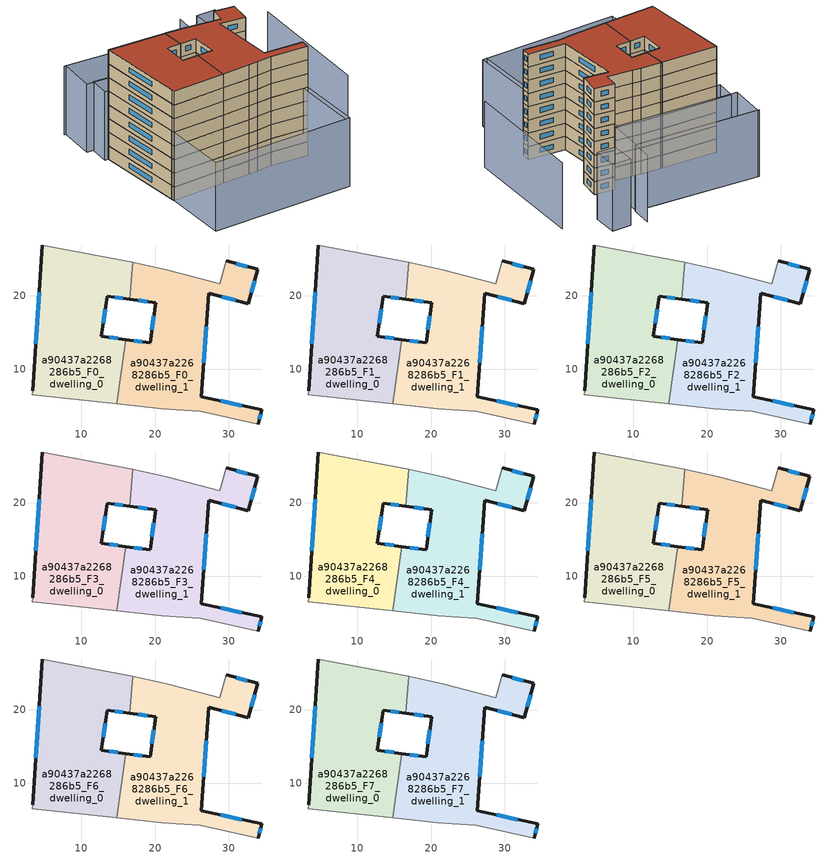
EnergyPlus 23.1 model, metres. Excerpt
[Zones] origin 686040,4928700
a90437a2268286b5_F0_dwelling_0
 floor ground (EU_floor_Construction): 14.83,5.33 16.03,14.05 12.7,14.5 13.49,19.96 16.6,19.53 16.96,24.54 4.68,26.88 3.4,7.08 3.37,6.57 z0
 wall outside (EU_wall_Construction): 3.4,7.08 4.68,26.88 / 16.6,19.53 13.49,19.96 12.7,14.5 16.03,14.05 z0:3
 wall adiabatic (EU_wall_Construction): 4.68,26.88 16.96,24.54 / 14.83,5.33 3.37,6.57 3.4,7.08 z0:3
 wall to a90437a2268286b5_F0_dwelling_1 (EU_wall_Construction): 16.96,24.54 16.6,19.53 / 16.03,14.05 14.83,5.33 z0:3
 window (EU_Window_Construction): 3.82,13.52 4.27,20.44 / 15.59,19.67 14.5,19.82 / 13.23,18.18 12.96,16.28 / 13.78,14.36 14.95,14.2 z0.98:2.02
a90437a2268286b5_F0_dwelling_1
 floor ground (EU_floor_Construction): 34.03,2.59 34.45,4.51 26.24,6.3 27.31,20.36 32.66,18.91 33.93,23.57 29.64,24.74 28.8,21.59 23.36,23.04 21.54,23.52 17.24,24.49 16.96,24.54 16.6,19.53 20.08,19.05 19.35,13.61 16.03,14.05 14.83,5.33 20.88,4.67 22.9,4.53 26.11,4.36 z0
 wall outside (EU_wall_Construction): 16.03,14.05 19.35,13.61 20.08,19.05 16.6,19.53 / 29.64,24.74 33.93,23.57 32.66,18.91 27.31,20.36 26.24,6.3 34.45,4.51 34.03,2.59 z0:3
 wall adiabatic (EU_wall_Construction): 34.03,2.59 26.11,4.36 22.9,4.53 20.88,4.67 14.83,5.33 / 16.96,24.54 17.24,24.49 21.54,23.52 23.36,23.04 28.8,21.59 29.64,24.74 z0:3
 window (EU_Window_Construction): 33.52,22.06 33.07,20.43 / 30.92,19.39 29.05,19.89 / 26.96,15.79 26.59,10.88 / 28.91,5.72 31.78,5.1 / 34.31,3.89 34.17,3.22 / 17.11,13.91 18.27,13.75 / 19.59,15.38 19.84,17.28 / 18.95,19.21 17.73,19.38 / 31.04,24.36 32.54,23.95 z0.98:2.02
a90437a2268286b5_F1_dwelling_0
 floor to a90437a2268286b5_F0_dwelling_0 (EU_floor_Construction): 14.83,5.33 16.03,14.05 12.7,14.5 13.49,19.96 16.6,19.53 16.96,24.54 4.68,26.88 3.4,7.08 3.37,6.57 z3
 wall outside (EU_wall_Construction): 3.4,7.08 4.68,26.88 / 16.6,19.53 13.49,19.96 12.7,14.5 16.03,14.05 z3:6
 wall adiabatic (EU_wall_Construction): 4.68,26.88 16.96,24.54 / 14.83,5.33 3.37,6.57 3.4,7.08 z3:6
 wall to a90437a2268286b5_F1_dwelling_1 (EU_wall_Construction): 16.96,24.54 16.6,19.53 / 16.03,14.05 14.83,5.33 z3:6
 window (EU_Window_Construction): 3.82,13.52 4.27,20.44 / 15.59,19.67 14.5,19.82 / 13.23,18.18 12.96,16.28 / 13.78,14.36 14.95,14.2 z3.98:5.02
a90437a2268286b5_F1_dwelling_1
 floor to a90437a2268286b5_F0_dwelling_1 (EU_floor_Construction): 34.03,2.59 34.45,4.51 26.24,6.3 27.31,20.36 32.66,18.91 33.93,23.57 29.64,24.74 28.8,21.59 23.36,23.04 21.54,23.52 17.24,24.49 16.96,24.54 16.6,19.53 20.08,19.05 19.35,13.61 16.03,14.05 14.83,5.33 20.88,4.67 22.9,4.53 26.11,4.36 z3
 wall outside (EU_wall_Construction): 16.03,14.05 19.35,13.61 20.08,19.05 16.6,19.53 / 29.64,24.74 33.93,23.57 32.66,18.91 27.31,20.36 26.24,6.3 34.45,4.51 34.03,2.59 z3:6
 wall adiabatic (EU_wall_Construction): 34.03,2.59 26.11,4.36 22.9,4.53 20.88,4.67 14.83,5.33 / 16.96,24.54 17.24,24.49 21.54,23.52 23.36,23.04 28.8,21.59 29.64,24.74 z3:6
 window (EU_Window_Construction): 33.52,22.06 33.07,20.43 / 30.92,19.39 29.05,19.89 / 26.96,15.79 26.59,10.88 / 28.91,5.72 31.78,5.1 / 34.31,3.89 34.17,3.22 / 17.11,13.91 18.27,13.75 / 19.59,15.38 19.84,17.28 / 18.95,19.21 17.73,19.38 / 31.04,24.36 32.54,23.95 z3.98:5.02
a90437a2268286b5_F2_dwelling_0
 floor to a90437a2268286b5_F1_dwelling_0 (EU_floor_Construction): 14.83,5.33 16.03,14.05 12.7,14.5 13.49,19.96 16.6,19.53 16.96,24.54 4.68,26.88 3.4,7.08 3.37,6.57 z6
 wall outside (EU_wall_Construction): 3.4,7.08 4.68,26.88 / 16.6,19.53 13.49,19.96 12.7,14.5 16.03,14.05 z6:9
 wall adiabatic (EU_wall_Construction): 4.68,26.88 16.96,24.54 / 14.83,5.33 3.37,6.57 3.4,7.08 z6:9
 wall to a90437a2268286b5_F2_dwelling_1 (EU_wall_Construction): 16.96,24.54 16.6,19.53 / 16.03,14.05 14.83,5.33 z6:9
 window (EU_Window_Construction): 3.82,13.52 4.27,20.44 / 15.59,19.67 14.5,19.82 / 13.23,18.18 12.96,16.28 / 13.78,14.36 14.95,14.2 z6.98:8.02
a90437a2268286b5_F2_dwelling_1
 floor to a90437a2268286b5_F1_dwelling_1 (EU_floor_Construction): 34.03,2.59 34.45,4.51 26.24,6.3 27.31,20.36 32.66,18.91 33.93,23.57 29.64,24.74 28.8,21.59 23.36,23.04 21.54,23.52 17.24,24.49 16.96,24.54 16.6,19.53 20.08,19.05 19.35,13.61 16.03,14.05 14.83,5.33 20.88,4.67 22.9,4.53 26.11,4.36 z6
 wall outside (EU_wall_Construction): 16.03,14.05 19.35,13.61 20.08,19.05 16.6,19.53 / 29.64,24.74 33.93,23.57 32.66,18.91 27.31,20.36 26.24,6.3 34.45,4.51 34.03,2.59 z6:9
 wall adiabatic (EU_wall_Construction): 34.03,2.59 26.11,4.36 22.9,4.53 20.88,4.67 14.83,5.33 / 16.96,24.54 17.24,24.49 21.54,23.52 23.36,23.04 28.8,21.59 29.64,24.74 z6:9
 window (EU_Window_Construction): 33.52,22.06 33.07,20.43 / 30.92,19.39 29.05,19.89 / 26.96,15.79 26.59,10.88 / 28.91,5.72 31.78,5.1 / 34.31,3.89 34.17,3.22 / 17.11,13.91 18.27,13.75 / 19.59,15.38 19.84,17.28 / 18.95,19.21 17.73,19.38 / 31.04,24.36 32.54,23.95 z6.98:8.02
a90437a2268286b5_F3_dwelling_0
 floor to a90437a2268286b5_F2_dwelling_0 (EU_floor_Construction): 14.83,5.33 16.03,14.05 12.7,14.5 13.49,19.96 16.6,19.53 16.96,24.54 4.68,26.88 3.4,7.08 3.37,6.57 z9
 wall outside (EU_wall_Construction): 3.4,7.08 4.68,26.88 / 16.6,19.53 13.49,19.96 12.7,14.5 16.03,14.05 z9:12
 wall adiabatic (EU_wall_Construction): 4.68,26.88 16.96,24.54 / 14.83,5.33 3.37,6.57 3.4,7.08 z9:12
 wall to a90437a2268286b5_F3_dwelling_1 (EU_wall_Construction): 16.96,24.54 16.6,19.53 / 16.03,14.05 14.83,5.33 z9:12
 window (EU_Window_Construction): 3.82,13.52 4.27,20.44 / 15.59,19.67 14.5,19.82 / 13.23,18.18 12.96,16.28 / 13.78,14.36 14.95,14.2 z9.98:11.02
a90437a2268286b5_F3_dwelling_1
 floor to a90437a2268286b5_F2_dwelling_1 (EU_floor_Construction): 34.03,2.59 34.45,4.51 26.24,6.3 27.31,20.36 32.66,18.91 33.93,23.57 29.64,24.74 28.8,21.59 23.36,23.04 21.54,23.52 17.24,24.49 16.96,24.54 16.6,19.53 20.08,19.05 19.35,13.61 16.03,14.05 14.83,5.33 20.88,4.67 22.9,4.53 26.11,4.36 z9
 wall outside (EU_wall_Construction): 16.03,14.05 19.35,13.61 20.08,19.05 16.6,19.53 / 29.64,24.74 33.93,23.57 32.66,18.91 27.31,20.36 26.24,6.3 34.45,4.51 34.03,2.59 z9:12
 wall adiabatic (EU_wall_Construction): 34.03,2.59 26.11,4.36 22.9,4.53 20.88,4.67 14.83,5.33 / 16.96,24.54 17.24,24.49 21.54,23.52 23.36,23.04 28.8,21.59 29.64,24.74 z9:12
 window (EU_Window_Construction): 33.52,22.06 33.07,20.43 / 30.92,19.39 29.05,19.89 / 26.96,15.79 26.59,10.88 / 28.91,5.72 31.78,5.1 / 34.31,3.89 34.17,3.22 / 17.11,13.91 18.27,13.75 / 19.59,15.38 19.84,17.28 / 18.95,19.21 17.73,19.38 / 31.04,24.36 32.54,23.95 z9.98:11.02
a90437a2268286b5_F4_dwelling_0
 floor to a90437a2268286b5_F3_dwelling_0 (EU_floor_Construction): 14.83,5.33 16.03,14.05 12.7,14.5 13.49,19.96 16.6,19.53 16.96,24.54 4.68,26.88 3.4,7.08 3.37,6.57 z12
 wall outside (EU_wall_Construction): 3.4,7.08 4.68,26.88 / 16.6,19.53 13.49,19.96 12.7,14.5 16.03,14.05 z12:15
 wall adiabatic (EU_wall_Construction): 4.68,26.88 16.96,24.54 / 14.83,5.33 3.37,6.57 3.4,7.08 z12:15
 wall to a90437a2268286b5_F4_dwelling_1 (EU_wall_Construction): 16.96,24.54 16.6,19.53 / 16.03,14.05 14.83,5.33 z12:15
 window (EU_Window_Construction): 3.82,13.52 4.27,20.44 / 15.59,19.67 14.5,19.82 / 13.23,18.18 12.96,16.28 / 13.78,14.36 14.95,14.2 z12.98:14.02
a90437a2268286b5_F4_dwelling_1
 floor to a90437a2268286b5_F3_dwelling_1 (EU_floor_Construction): 34.03,2.59 34.45,4.51 26.24,6.3 27.31,20.36 32.66,18.91 33.93,23.57 29.64,24.74 28.8,21.59 23.36,23.04 21.54,23.52 17.24,24.49 16.96,24.54 16.6,19.53 20.08,19.05 19.35,13.61 16.03,14.05 14.83,5.33 20.88,4.67 22.9,4.53 26.11,4.36 z12
 wall outside (EU_wall_Construction): 16.03,14.05 19.35,13.61 20.08,19.05 16.6,19.53 / 29.64,24.74 33.93,23.57 32.66,18.91 27.31,20.36 26.24,6.3 34.45,4.51 34.03,2.59 z12:15
 wall adiabatic (EU_wall_Construction): 34.03,2.59 26.11,4.36 22.9,4.53 20.88,4.67 14.83,5.33 / 16.96,24.54 17.24,24.49 21.54,23.52 23.36,23.04 28.8,21.59 29.64,24.74 z12:15
 window (EU_Window_Construction): 33.52,22.06 33.07,20.43 / 30.92,19.39 29.05,19.89 / 26.96,15.79 26.59,10.88 / 28.91,5.72 31.78,5.1 / 34.31,3.89 34.17,3.22 / 17.11,13.91 18.27,13.75 / 19.59,15.38 19.84,17.28 / 18.95,19.21 17.73,19.38 / 31.04,24.36 32.54,23.95 z12.98:14.02
a90437a2268286b5_F5_dwelling_0
 floor to a90437a2268286b5_F4_dwelling_0 (EU_floor_Construction): 14.83,5.33 16.03,14.05 12.7,14.5 13.49,19.96 16.6,19.53 16.96,24.54 4.68,26.88 3.4,7.08 3.37,6.57 z15
 wall outside (EU_wall_Construction): 3.4,7.08 4.68,26.88 / 16.6,19.53 13.49,19.96 12.7,14.5 16.03,14.05 z15:18
 wall adiabatic (EU_wall_Construction): 4.68,26.88 16.96,24.54 / 14.83,5.33 3.37,6.57 3.4,7.08 z15:18
 wall to a90437a2268286b5_F5_dwelling_1 (EU_wall_Construction): 16.96,24.54 16.6,19.53 / 16.03,14.05 14.83,5.33 z15:18
 window (EU_Window_Construction): 3.82,13.52 4.27,20.44 / 15.59,19.67 14.5,19.82 / 13.23,18.18 12.96,16.28 / 13.78,14.36 14.95,14.2 z15.98:17.02
a90437a2268286b5_F5_dwelling_1
 floor to a90437a2268286b5_F4_dwelling_1 (EU_floor_Construction): 34.03,2.59 34.45,4.51 26.24,6.3 27.31,20.36 32.66,18.91 33.93,23.57 29.64,24.74 28.8,21.59 23.36,23.04 21.54,23.52 17.24,24.49 16.96,24.54 16.6,19.53 20.08,19.05 19.35,13.61 16.03,14.05 14.83,5.33 20.88,4.67 22.9,4.53 26.11,4.36 z15
 wall outside (EU_wall_Construction): 16.03,14.05 19.35,13.61 20.08,19.05 16.6,19.53 / 29.64,24.74 33.93,23.57 32.66,18.91 27.31,20.36 26.24,6.3 34.45,4.51 34.03,2.59 z15:18
 wall adiabatic (EU_wall_Construction): 34.03,2.59 26.11,4.36 22.9,4.53 20.88,4.67 14.83,5.33 / 16.96,24.54 17.24,24.49 21.54,23.52 23.36,23.04 28.8,21.59 29.64,24.74 z15:18
 window (EU_Window_Construction): 33.52,22.06 33.07,20.43 / 30.92,19.39 29.05,19.89 / 26.96,15.79 26.59,10.88 / 28.91,5.72 31.78,5.1 / 34.31,3.89 34.17,3.22 / 17.11,13.91 18.27,13.75 / 19.59,15.38 19.84,17.28 / 18.95,19.21 17.73,19.38 / 31.04,24.36 32.54,23.95 z15.98:17.02
a90437a2268286b5_F6_dwelling_0
 floor to a90437a2268286b5_F5_dwelling_0 (EU_floor_Construction): 14.83,5.33 16.03,14.05 12.7,14.5 13.49,19.96 16.6,19.53 16.96,24.54 4.68,26.88 3.4,7.08 3.37,6.57 z18
 wall outside (EU_wall_Construction): 3.4,7.08 4.68,26.88 / 16.6,19.53 13.49,19.96 12.7,14.5 16.03,14.05 z18:21
 wall adiabatic (EU_wall_Construction): 4.68,26.88 16.96,24.54 / 14.83,5.33 3.37,6.57 3.4,7.08 z18:21
 wall to a90437a2268286b5_F6_dwelling_1 (EU_wall_Construction): 16.96,24.54 16.6,19.53 / 16.03,14.05 14.83,5.33 z18:21
 window (EU_Window_Construction): 3.82,13.52 4.27,20.44 / 15.59,19.67 14.5,19.82 / 13.23,18.18 12.96,16.28 / 13.78,14.36 14.95,14.2 z18.98:20.02
a90437a2268286b5_F6_dwelling_1
 floor to a90437a2268286b5_F5_dwelling_1 (EU_floor_Construction): 34.03,2.59 34.45,4.51 26.24,6.3 27.31,20.36 32.66,18.91 33.93,23.57 29.64,24.74 28.8,21.59 23.36,23.04 21.54,23.52 17.24,24.49 16.96,24.54 16.6,19.53 20.08,19.05 19.35,13.61 16.03,14.05 14.83,5.33 20.88,4.67 22.9,4.53 26.11,4.36 z18
 wall outside (EU_wall_Construction): 16.03,14.05 19.35,13.61 20.08,19.05 16.6,19.53 / 29.64,24.74 33.93,23.57 32.66,18.91 27.31,20.36 26.24,6.3 34.45,4.51 34.03,2.59 z18:21
 wall adiabatic (EU_wall_Construction): 34.03,2.59 26.11,4.36 22.9,4.53 20.88,4.67 14.83,5.33 / 16.96,24.54 17.24,24.49 21.54,23.52 23.36,23.04 28.8,21.59 29.64,24.74 z18:21
 window (EU_Window_Construction): 33.52,22.06 33.07,20.43 / 30.92,19.39 29.05,19.89 / 26.96,15.79 26.59,10.88 / 28.91,5.72 31.78,5.1 / 34.31,3.89 34.17,3.22 / 17.11,13.91 18.27,13.75 / 19.59,15.38 19.84,17.28 / 18.95,19.21 17.73,19.38 / 31.04,24.36 32.54,23.95 z18.98:20.02
a90437a2268286b5_F7_dwelling_0
 floor to a90437a2268286b5_F6_dwelling_0 (EU_floor_Construction): 14.83,5.33 16.03,14.05 12.7,14.5 13.49,19.96 16.6,19.53 16.96,24.54 4.68,26.88 3.4,7.08 3.37,6.57 z21
 wall outside (EU_wall_Construction): 3.4,7.08 4.68,26.88 / 16.6,19.53 13.49,19.96 12.7,14.5 16.03,14.05 z21:24
 wall adiabatic (EU_wall_Construction): 4.68,26.88 16.96,24.54 / 14.83,5.33 3.37,6.57 3.4,7.08 z21:24
 wall to a90437a2268286b5_F7_dwelling_1 (EU_wall_Construction): 16.96,24.54 16.6,19.53 / 16.03,14.05 14.83,5.33 z21:24
 window (EU_Window_Construction): 3.82,13.52 4.27,20.44 / 15.59,19.67 14.5,19.82 / 13.23,18.18 12.96,16.28 / 13.78,14.36 14.95,14.2 z21.98:23.02
 roof outside (EU_roof_Construction): 16.96,24.54 16.6,19.53 13.49,19.96 12.7,14.5 16.03,14.05 14.83,5.33 3.37,6.57 3.4,7.08 4.68,26.88 z24
a90437a2268286b5_F7_dwelling_1
 floor to a90437a2268286b5_F6_dwelling_1 (EU_floor_Construction): 34.03,2.59 34.45,4.51 26.24,6.3 27.31,20.36 32.66,18.91 33.93,23.57 29.64,24.74 28.8,21.59 23.36,23.04 21.54,23.52 17.24,24.49 16.96,24.54 16.6,19.53 20.08,19.05 19.35,13.61 16.03,14.05 14.83,5.33 20.88,4.67 22.9,4.53 26.11,4.36 z21
 wall outside (EU_wall_Construction): 16.03,14.05 19.35,13.61 20.08,19.05 16.6,19.53 / 29.64,24.74 33.93,23.57 32.66,18.91 27.31,20.36 26.24,6.3 34.45,4.51 34.03,2.59 z21:24
 wall adiabatic (EU_wall_Construction): 34.03,2.59 26.11,4.36 22.9,4.53 20.88,4.67 14.83,5.33 / 16.96,24.54 17.24,24.49 21.54,23.52 23.36,23.04 28.8,21.59 29.64,24.74 z21:24
 window (EU_Window_Construction): 33.52,22.06 33.07,20.43 / 30.92,19.39 29.05,19.89 / 26.96,15.79 26.59,10.88 / 28.91,5.72 31.78,5.1 / 34.31,3.89 34.17,3.22 / 17.11,13.91 18.27,13.75 / 19.59,15.38 19.84,17.28 / 18.95,19.21 17.73,19.38 / 31.04,24.36 32.54,23.95 z21.98:23.02
 roof outside (EU_roof_Construction): 33.93,23.57 32.66,18.91 27.31,20.36 26.24,6.3 34.45,4.51 34.03,2.59 26.11,4.36 22.9,4.53 20.88,4.67 14.83,5.33 16.03,14.05 19.35,13.61 20.08,19.05 16.6,19.53 16.96,24.54 17.24,24.49 21.54,23.52 23.36,23.04 28.8,21.59 29.64,24.74 z24
shading: 31.16,-11.53 33.19,3.61 / 42.82,1.03 47.7,29.46 / 33.29,38.43 32.28,33.74 / 32.28,33.74 4.72,39.64 / 32.15,-11.56 1.5,-7.48 / 1.5,-7.48 3.48,7.37 / 3.48,7.37 34.12,3.29 / 34.12,3.29 32.15,-11.56 / 4.82,31.39 29.94,25.85 / 29.94,25.85 28.99,21.53 / 28.99,21.53 3.87,27.06 / 3.87,27.06 4.82,31.39 / 5.08,39.58 32.06,33.78 / 32.06,33.78 30.34,25.76 / 30.34,25.76 3.35,31.56 / 3.35,31.56 5.08,39.58 / 40.85,36.76 39.99,31.12 / 39.99,31.12 35.82,31.76 / 35.82,31.76 36.68,37.39 / 36.68,37.39 40.85,36.76 z0:15
[Building]
EU S2 Campaign: North Axis=0; Terrain=City; Solar Distribution=FullExterior
[Site:Location]
Bologna: Latitude=44.5; Longitude=11.25; Time Zone=1; Elevation=37
[SizingPeriod:WeatherFileDays]
AnnualSizingPeriod: Begin Month=1; Begin Day of Month=1; End Month=12; End Day of Month=31; Day of Week for Start Day=Monday; Use Weather File Daylight Saving Period=No; Use Weather File Rain and Snow Indicators=No
[MATERIAL]
EU_InternalMass_Material: Roughness=MediumRough; Thickness=0.1; Conductivity=1; Density=1800; Specific Heat=900; Thermal Absorptance=0.9; Solar Absorptance=0.7; Visible Absorptance=0.7
[MATERIAL:NOMASS] Roughness=MediumRough; Thermal Absorptance=0.9; Solar Absorptance=0.7; Visible Absorptance=0.7
Name | Thermal Resistance
EU_wall_NoMass | 0.905828
EU_roof_NoMass | 0.37593
EU_floor_NoMass | 0.67114
[WINDOWMATERIAL:SIMPLEGLAZINGSYSTEM]
EU_Window_SimpleGlazing: UFactor=4.52486; Solar Heat Gain Coefficient=0.85; Visible Transmittance=0.85
[CONSTRUCTION]
EU_wall_Construction: EU_wall_NoMass
EU_roof_Construction: EU_roof_NoMass
EU_floor_Construction: EU_floor_NoMass
EU_InternalMass_Construction: EU_InternalMass_Material
EU_Window_Construction: EU_Window_SimpleGlazing
[ZONE] Type=1; Multiplier=1; Ceiling Height=autocalculate; Floor Area=autocalculate; Part of Total Floor Area=Yes
Name | Volume
a90437a2268286b5_F0_dwelling_0; a90437a2268286b5_F1_dwelling_0; a90437a2268286b5_F2_dwelling_0; a90437a2268286b5_F3_dwelling_0; a90437a2268286b5_F4_dwelling_0; a90437a2268286b5_F5_dwelling_0; a90437a2268286b5_F6_dwelling_0; a90437a2268286b5_F7_dwelling_0 | 667.519
a90437a2268286b5_F0_dwelling_1 | 667.521
a90437a2268286b5_F1_dwelling_1; a90437a2268286b5_F2_dwelling_1; a90437a2268286b5_F3_dwelling_1; a90437a2268286b5_F4_dwelling_1; a90437a2268286b5_F5_dwelling_1; a90437a2268286b5_F6_dwelling_1; a90437a2268286b5_F7_dwelling_1 | 667.523
[INTERNALMASS] Construction=EU_InternalMass_Construction
Name | Zone or ZoneList | Surface Area
a90437a2268286b5_F0_dwelling_0_EU_InternalMass | a90437a2268286b5_F0_dwelling_0 | 222.506
a90437a2268286b5_F0_dwelling_1_EU_InternalMass | a90437a2268286b5_F0_dwelling_1 | 222.507
a90437a2268286b5_F1_dwelling_0_EU_InternalMass | a90437a2268286b5_F1_dwelling_0 | 222.506
a90437a2268286b5_F1_dwelling_1_EU_InternalMass | a90437a2268286b5_F1_dwelling_1 | 222.507
a90437a2268286b5_F2_dwelling_0_EU_InternalMass | a90437a2268286b5_F2_dwelling_0 | 222.506
a90437a2268286b5_F2_dwelling_1_EU_InternalMass | a90437a2268286b5_F2_dwelling_1 | 222.507
a90437a2268286b5_F3_dwelling_0_EU_InternalMass | a90437a2268286b5_F3_dwelling_0 | 222.506
a90437a2268286b5_F3_dwelling_1_EU_InternalMass | a90437a2268286b5_F3_dwelling_1 | 222.507
a90437a2268286b5_F4_dwelling_0_EU_InternalMass | a90437a2268286b5_F4_dwelling_0 | 222.506
a90437a2268286b5_F4_dwelling_1_EU_InternalMass | a90437a2268286b5_F4_dwelling_1 | 222.507
a90437a2268286b5_F5_dwelling_0_EU_InternalMass | a90437a2268286b5_F5_dwelling_0 | 222.506
a90437a2268286b5_F5_dwelling_1_EU_InternalMass | a90437a2268286b5_F5_dwelling_1 | 222.507
a90437a2268286b5_F6_dwelling_0_EU_InternalMass | a90437a2268286b5_F6_dwelling_0 | 222.506
a90437a2268286b5_F6_dwelling_1_EU_InternalMass | a90437a2268286b5_F6_dwelling_1 | 222.507
a90437a2268286b5_F7_dwelling_0_EU_InternalMass | a90437a2268286b5_F7_dwelling_0 | 222.506
a90437a2268286b5_F7_dwelling_1_EU_InternalMass | a90437a2268286b5_F7_dwelling_1 | 222.507
[OTHEREQUIPMENT] Fuel Type=Electricity; Design Level Calculation Method=Watts/Area; Power per Zone Floor Area=1; Fraction Latent=0; Fraction Radiant=0; Fraction Lost=0; Carbon Dioxide Generation Rate=0; EndUse Subcategory=EU_Step8_InternalGains
Name | Zone or ZoneList or Space or SpaceList | Schedule
EU_Step8_InternalGain_a90437a2268286b5_F0_dwelling_0_f000 | a90437a2268286b5_F0_dwelling_0 | EU_Step8_GainSchedule_a90437a2268286b5_F0_dwelling_0_f000
EU_Step8_InternalGain_a90437a2268286b5_F0_dwelling_1_f000 | a90437a2268286b5_F0_dwelling_1 | EU_Step8_GainSchedule_a90437a2268286b5_F0_dwelling_1_f000
EU_Step8_InternalGain_a90437a2268286b5_F1_dwelling_0_f000 | a90437a2268286b5_F1_dwelling_0 | EU_Step8_GainSchedule_a90437a2268286b5_F1_dwelling_0_f000
EU_Step8_InternalGain_a90437a2268286b5_F1_dwelling_1_f000 | a90437a2268286b5_F1_dwelling_1 | EU_Step8_GainSchedule_a90437a2268286b5_F1_dwelling_1_f000
EU_Step8_InternalGain_a90437a2268286b5_F2_dwelling_0_f000 | a90437a2268286b5_F2_dwelling_0 | EU_Step8_GainSchedule_a90437a2268286b5_F2_dwelling_0_f000
EU_Step8_InternalGain_a90437a2268286b5_F2_dwelling_1_f000 | a90437a2268286b5_F2_dwelling_1 | EU_Step8_GainSchedule_a90437a2268286b5_F2_dwelling_1_f000
EU_Step8_InternalGain_a90437a2268286b5_F3_dwelling_0_f000 | a90437a2268286b5_F3_dwelling_0 | EU_Step8_GainSchedule_a90437a2268286b5_F3_dwelling_0_f000
EU_Step8_InternalGain_a90437a2268286b5_F3_dwelling_1_f000 | a90437a2268286b5_F3_dwelling_1 | EU_Step8_GainSchedule_a90437a2268286b5_F3_dwelling_1_f000
EU_Step8_InternalGain_a90437a2268286b5_F4_dwelling_0_f000 | a90437a2268286b5_F4_dwelling_0 | EU_Step8_GainSchedule_a90437a2268286b5_F4_dwelling_0_f000
EU_Step8_InternalGain_a90437a2268286b5_F4_dwelling_1_f000 | a90437a2268286b5_F4_dwelling_1 | EU_Step8_GainSchedule_a90437a2268286b5_F4_dwelling_1_f000
EU_Step8_InternalGain_a90437a2268286b5_F5_dwelling_0_f000 | a90437a2268286b5_F5_dwelling_0 | EU_Step8_GainSchedule_a90437a2268286b5_F5_dwelling_0_f000
EU_Step8_InternalGain_a90437a2268286b5_F5_dwelling_1_f000 | a90437a2268286b5_F5_dwelling_1 | EU_Step8_GainSchedule_a90437a2268286b5_F5_dwelling_1_f000
EU_Step8_InternalGain_a90437a2268286b5_F6_dwelling_0_f000 | a90437a2268286b5_F6_dwelling_0 | EU_Step8_GainSchedule_a90437a2268286b5_F6_dwelling_0_f000
EU_Step8_InternalGain_a90437a2268286b5_F6_dwelling_1_f000 | a90437a2268286b5_F6_dwelling_1 | EU_Step8_GainSchedule_a90437a2268286b5_F6_dwelling_1_f000
EU_Step8_InternalGain_a90437a2268286b5_F7_dwelling_0_f000 | a90437a2268286b5_F7_dwelling_0 | EU_Step8_GainSchedule_a90437a2268286b5_F7_dwelling_0_f000
EU_Step8_InternalGain_a90437a2268286b5_F7_dwelling_1_f000 | a90437a2268286b5_F7_dwelling_1 | EU_Step8_GainSchedule_a90437a2268286b5_F7_dwelling_1_f000
[ZONEVENTILATION:DESIGNFLOWRATE] Schedule=EU_AlwaysOn; Design Flow Rate Calculation Method=AirChanges/Hour; Air Changes per Hour=0.73129; Ventilation Type=Natural; Fan Pressure Rise=0; Fan Total Efficiency=1; Constant Term Coefficient=1; Temperature Term Coefficient=0; Velocity Term Coefficient=0; Velocity Squared Term Coefficient=0; Minimum Indoor Temperature=-100; Maximum Indoor Temperature=100; Delta Temperature=-100; Minimum Outdoor Temperature=-100; Maximum Outdoor Temperature=100; Maximum Wind Speed=40
Name | Zone or ZoneList or Space or SpaceList
EU_ConstantAir_a90437a2268286b5_F0_dwelling_0 | a90437a2268286b5_F0_dwelling_0
EU_ConstantAir_a90437a2268286b5_F0_dwelling_1 | a90437a2268286b5_F0_dwelling_1
EU_ConstantAir_a90437a2268286b5_F1_dwelling_0 | a90437a2268286b5_F1_dwelling_0
EU_ConstantAir_a90437a2268286b5_F1_dwelling_1 | a90437a2268286b5_F1_dwelling_1
EU_ConstantAir_a90437a2268286b5_F2_dwelling_0 | a90437a2268286b5_F2_dwelling_0
EU_ConstantAir_a90437a2268286b5_F2_dwelling_1 | a90437a2268286b5_F2_dwelling_1
EU_ConstantAir_a90437a2268286b5_F3_dwelling_0 | a90437a2268286b5_F3_dwelling_0
EU_ConstantAir_a90437a2268286b5_F3_dwelling_1 | a90437a2268286b5_F3_dwelling_1
EU_ConstantAir_a90437a2268286b5_F4_dwelling_0 | a90437a2268286b5_F4_dwelling_0
EU_ConstantAir_a90437a2268286b5_F4_dwelling_1 | a90437a2268286b5_F4_dwelling_1
EU_ConstantAir_a90437a2268286b5_F5_dwelling_0 | a90437a2268286b5_F5_dwelling_0
EU_ConstantAir_a90437a2268286b5_F5_dwelling_1 | a90437a2268286b5_F5_dwelling_1
EU_ConstantAir_a90437a2268286b5_F6_dwelling_0 | a90437a2268286b5_F6_dwelling_0
EU_ConstantAir_a90437a2268286b5_F6_dwelling_1 | a90437a2268286b5_F6_dwelling_1
EU_ConstantAir_a90437a2268286b5_F7_dwelling_0 | a90437a2268286b5_F7_dwelling_0
EU_ConstantAir_a90437a2268286b5_F7_dwelling_1 | a90437a2268286b5_F7_dwelling_1
[HVACTEMPLATE:THERMOSTAT] Constant Heating Setpoint=20; Constant Cooling Setpoint=50
EU_HeatOnly_a90437a2268286b5_F0_dwelling_0; EU_HeatOnly_a90437a2268286b5_F0_dwelling_1; EU_HeatOnly_a90437a2268286b5_F1_dwelling_0; EU_HeatOnly_a90437a2268286b5_F1_dwelling_1; EU_HeatOnly_a90437a2268286b5_F2_dwelling_0; EU_HeatOnly_a90437a2268286b5_F2_dwelling_1; EU_HeatOnly_a90437a2268286b5_F3_dwelling_0; EU_HeatOnly_a90437a2268286b5_F3_dwelling_1; EU_HeatOnly_a90437a2268286b5_F4_dwelling_0; EU_HeatOnly_a90437a2268286b5_F4_dwelling_1; EU_HeatOnly_a90437a2268286b5_F5_dwelling_0; EU_HeatOnly_a90437a2268286b5_F5_dwelling_1; EU_HeatOnly_a90437a2268286b5_F6_dwelling_0; EU_HeatOnly_a90437a2268286b5_F6_dwelling_1; EU_HeatOnly_a90437a2268286b5_F7_dwelling_0; EU_HeatOnly_a90437a2268286b5_F7_dwelling_1
[HVACTEMPLATE:ZONE:IDEALLOADSAIRSYSTEM] System Availability Schedule=EU_AlwaysOn; Maximum Heating Supply Air Temperature=50; Minimum Cooling Supply Air Temperature=13; Maximum Heating Supply Air Humidity Ratio=0.0156; Minimum Cooling Supply Air Humidity Ratio=0.0077; Heating Limit=NoLimit; Cooling Limit=NoLimit; Heating Availability Schedule=EU_AlwaysOn; Cooling Availability Schedule=EU_CoolingOff; Dehumidification Control Type=ConstantSensibleHeatRatio; Cooling Sensible Heat Ratio=0.7; Dehumidification Setpoint=60; Humidification Control Type=None; Humidification Setpoint=30; Outdoor Air Method=None; Outdoor Air Flow Rate per Person=0.00944; Outdoor Air Flow Rate per Zone Floor Area=0; Outdoor Air Flow Rate per Zone=0; Demand Controlled Ventilation Type=None; Outdoor Air Economizer Type=NoEconomizer; Heat Recovery Type=None; Sensible Heat Recovery Effectiveness=0.7; Latent Heat Recovery Effectiveness=0.65
Name | Template Thermostat
a90437a2268286b5_F0_dwelling_0 | EU_HeatOnly_a90437a2268286b5_F0_dwelling_0
a90437a2268286b5_F0_dwelling_1 | EU_HeatOnly_a90437a2268286b5_F0_dwelling_1
a90437a2268286b5_F1_dwelling_0 | EU_HeatOnly_a90437a2268286b5_F1_dwelling_0
a90437a2268286b5_F1_dwelling_1 | EU_HeatOnly_a90437a2268286b5_F1_dwelling_1
a90437a2268286b5_F2_dwelling_0 | EU_HeatOnly_a90437a2268286b5_F2_dwelling_0
a90437a2268286b5_F2_dwelling_1 | EU_HeatOnly_a90437a2268286b5_F2_dwelling_1
a90437a2268286b5_F3_dwelling_0 | EU_HeatOnly_a90437a2268286b5_F3_dwelling_0
a90437a2268286b5_F3_dwelling_1 | EU_HeatOnly_a90437a2268286b5_F3_dwelling_1
a90437a2268286b5_F4_dwelling_0 | EU_HeatOnly_a90437a2268286b5_F4_dwelling_0
a90437a2268286b5_F4_dwelling_1 | EU_HeatOnly_a90437a2268286b5_F4_dwelling_1
a90437a2268286b5_F5_dwelling_0 | EU_HeatOnly_a90437a2268286b5_F5_dwelling_0
a90437a2268286b5_F5_dwelling_1 | EU_HeatOnly_a90437a2268286b5_F5_dwelling_1
a90437a2268286b5_F6_dwelling_0 | EU_HeatOnly_a90437a2268286b5_F6_dwelling_0
a90437a2268286b5_F6_dwelling_1 | EU_HeatOnly_a90437a2268286b5_F6_dwelling_1
a90437a2268286b5_F7_dwelling_0 | EU_HeatOnly_a90437a2268286b5_F7_dwelling_0
a90437a2268286b5_F7_dwelling_1 | EU_HeatOnly_a90437a2268286b5_F7_dwelling_1
[SIZING:ZONE] Zone Cooling Design Supply Air Temperature Input Method=SupplyAirTemperature; Zone Cooling Design Supply Air Temperature=13; Zone Heating Design Supply Air Temperature Input Method=SupplyAirTemperature; Zone Heating Design Supply Air Temperature=50; Zone Cooling Design Supply Air Humidity Ratio=0.008; Zone Heating Design Supply Air Humidity Ratio=0.008; Cooling Design Air Flow Method=DesignDay; Cooling Design Air Flow Rate=0; Cooling Minimum Air Flow per Zone Floor Area=0.000762; Cooling Minimum Air Flow=0; Cooling Minimum Air Flow Fraction=0.2; Heating Design Air Flow Method=DesignDay; Heating Design Air Flow Rate=0; Heating Maximum Air Flow per Zone Floor Area=0.002032; Heating Maximum Air Flow=0.141576; Heating Maximum Air Flow Fraction=0.3; Account for Dedicated Outdoor Air System=No; Dedicated Outdoor Air System Control Strategy=NeutralSupplyAir; Dedicated Outdoor Air Low Setpoint Temperature for Design=autosize; Dedicated Outdoor Air High Setpoint Temperature for Design=autosize; Zone Load Sizing Method=Sensible Load Only No Latent Load; Zone Latent Cooling Design Supply Air Humidity Ratio Input Method=HumidityRatioDifference; Zone Cooling Design Supply Air Humidity Ratio Difference=0.005; Zone Latent Heating Design Supply Air Humidity Ratio Input Method=HumidityRatioDifference; Zone Humidification Design Supply Air Humidity Ratio Difference=0.005
a90437a2268286b5_F0_dwelling_0; a90437a2268286b5_F0_dwelling_1; a90437a2268286b5_F1_dwelling_0; a90437a2268286b5_F1_dwelling_1; a90437a2268286b5_F2_dwelling_0; a90437a2268286b5_F2_dwelling_1; a90437a2268286b5_F3_dwelling_0; a90437a2268286b5_F3_dwelling_1; a90437a2268286b5_F4_dwelling_0; a90437a2268286b5_F4_dwelling_1; a90437a2268286b5_F5_dwelling_0; a90437a2268286b5_F5_dwelling_1; a90437a2268286b5_F6_dwelling_0; a90437a2268286b5_F6_dwelling_1; a90437a2268286b5_F7_dwelling_0; a90437a2268286b5_F7_dwelling_1
[SCHEDULE:CONSTANT]
Name | Hourly Value
EU_AlwaysOn | 1
EU_CoolingOff | 0
[SCHEDULE:FILE] Column Number=1; Rows to Skip at Top=0; Number of Hours of Data=8760; Column Separator=Comma; Interpolate to Timestep=No; Minutes per Item=60; Adjust Schedule for Daylight Savings=Yes
Name | File
EU_Step8_GainSchedule_a90437a2268286b5_F0_dwelling_0_f000 | ../../schedules/a90437a2268286b5/a90437a2268286b5_F0_dwelling_0_f000_gain.csv
EU_Step8_GainSchedule_a90437a2268286b5_F0_dwelling_1_f000 | ../../schedules/a90437a2268286b5/a90437a2268286b5_F0_dwelling_1_f000_gain.csv
EU_Step8_GainSchedule_a90437a2268286b5_F1_dwelling_0_f000 | ../../schedules/a90437a2268286b5/a90437a2268286b5_F1_dwelling_0_f000_gain.csv
EU_Step8_GainSchedule_a90437a2268286b5_F1_dwelling_1_f000 | ../../schedules/a90437a2268286b5/a90437a2268286b5_F1_dwelling_1_f000_gain.csv
EU_Step8_GainSchedule_a90437a2268286b5_F2_dwelling_0_f000 | ../../schedules/a90437a2268286b5/a90437a2268286b5_F2_dwelling_0_f000_gain.csv
EU_Step8_GainSchedule_a90437a2268286b5_F2_dwelling_1_f000 | ../../schedules/a90437a2268286b5/a90437a2268286b5_F2_dwelling_1_f000_gain.csv
EU_Step8_GainSchedule_a90437a2268286b5_F3_dwelling_0_f000 | ../../schedules/a90437a2268286b5/a90437a2268286b5_F3_dwelling_0_f000_gain.csv
EU_Step8_GainSchedule_a90437a2268286b5_F3_dwelling_1_f000 | ../../schedules/a90437a2268286b5/a90437a2268286b5_F3_dwelling_1_f000_gain.csv
EU_Step8_GainSchedule_a90437a2268286b5_F4_dwelling_0_f000 | ../../schedules/a90437a2268286b5/a90437a2268286b5_F4_dwelling_0_f000_gain.csv
EU_Step8_GainSchedule_a90437a2268286b5_F4_dwelling_1_f000 | ../../schedules/a90437a2268286b5/a90437a2268286b5_F4_dwelling_1_f000_gain.csv
EU_Step8_GainSchedule_a90437a2268286b5_F5_dwelling_0_f000 | ../../schedules/a90437a2268286b5/a90437a2268286b5_F5_dwelling_0_f000_gain.csv
EU_Step8_GainSchedule_a90437a2268286b5_F5_dwelling_1_f000 | ../../schedules/a90437a2268286b5/a90437a2268286b5_F5_dwelling_1_f000_gain.csv
EU_Step8_GainSchedule_a90437a2268286b5_F6_dwelling_0_f000 | ../../schedules/a90437a2268286b5/a90437a2268286b5_F6_dwelling_0_f000_gain.csv
EU_Step8_GainSchedule_a90437a2268286b5_F6_dwelling_1_f000 | ../../schedules/a90437a2268286b5/a90437a2268286b5_F6_dwelling_1_f000_gain.csv
EU_Step8_GainSchedule_a90437a2268286b5_F7_dwelling_0_f000 | ../../schedules/a90437a2268286b5/a90437a2268286b5_F7_dwelling_0_f000_gain.csv
EU_Step8_GainSchedule_a90437a2268286b5_F7_dwelling_1_f000 | ../../schedules/a90437a2268286b5/a90437a2268286b5_F7_dwelling_1_f000_gain.csv
